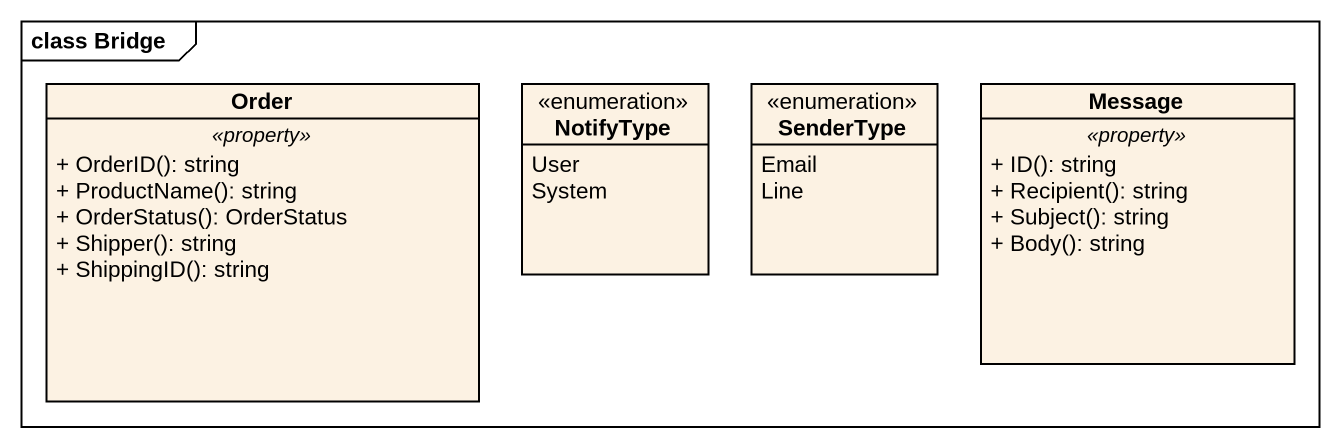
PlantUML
@startuml
mainframe class Bridge
hide circle
hide empty members
skinparam classAttributeIconSize 0
class Order {
  .. <<property>> ..
  + OrderID(): string
  + ProductName(): string
  + OrderStatus(): OrderStatus
  + Shipper(): string
  + ShippingID(): string
}
enum NotifyType {
  User
  System
}
enum SenderType {
  Email
  Line
}
class Message {
  .. <<property>> ..
  + ID(): string
  + Recipient(): string
  + Subject(): string
  + Body(): string
}
@enduml
